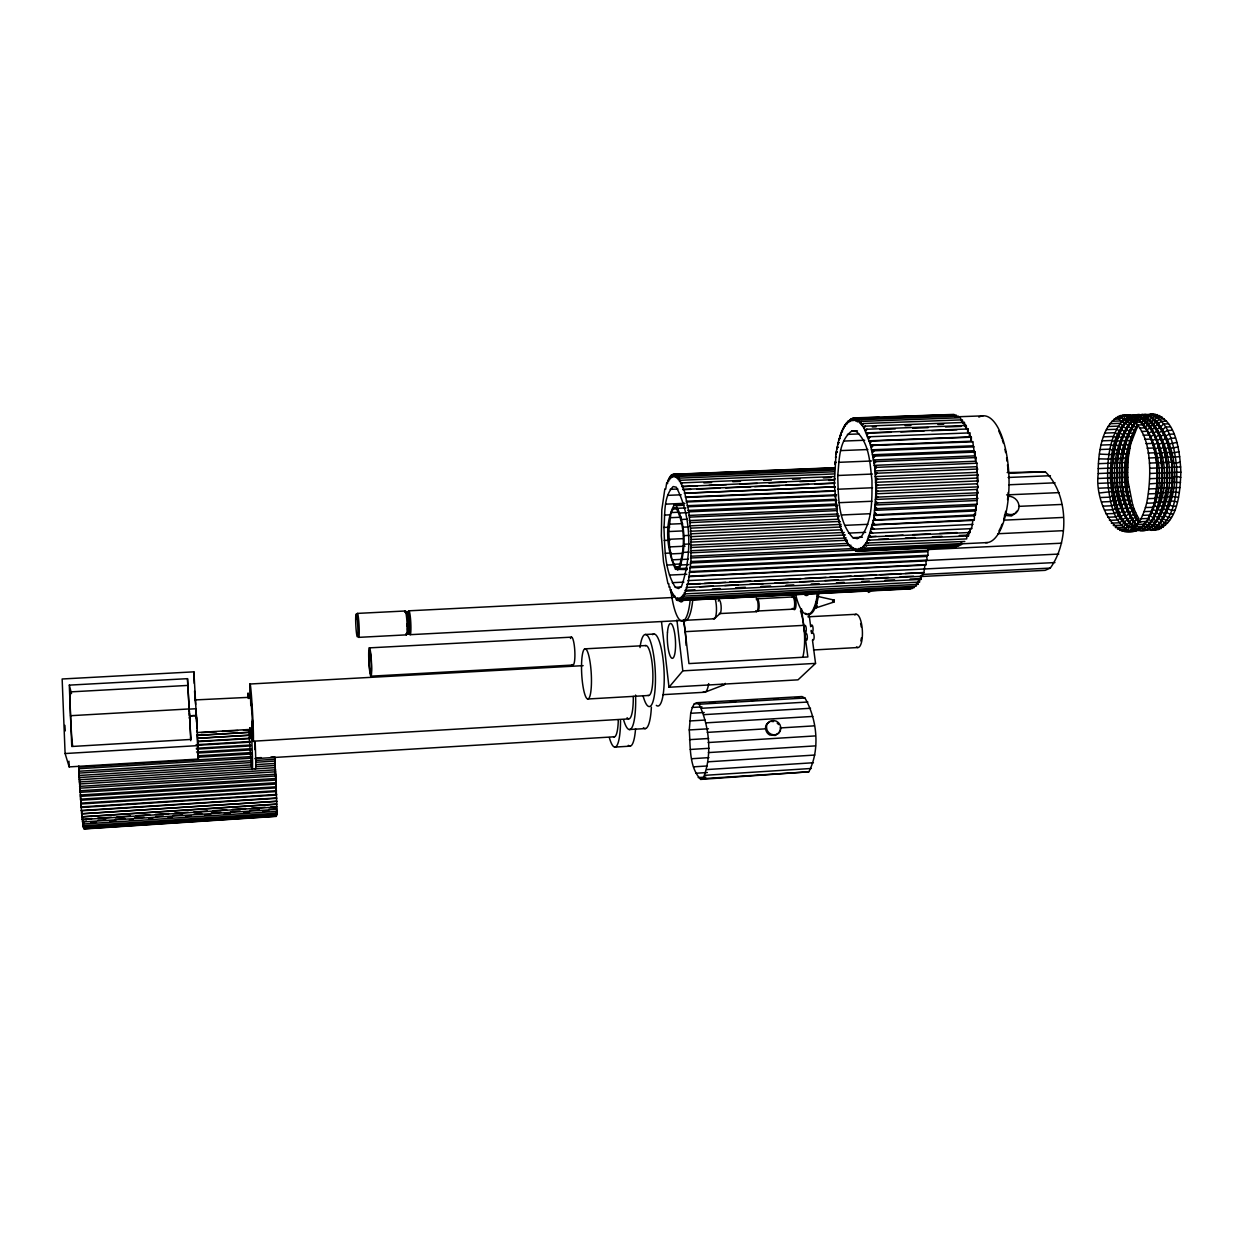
<?xml version="1.0" encoding="UTF-8"?>
<svg xmlns="http://www.w3.org/2000/svg" width="1243" height="1243" viewBox="0 0 1243 1243"><rect width="100%" height="100%" fill="white"/><g stroke="black" fill="none" stroke-linecap="round" stroke-linejoin="round"><path stroke-width="1.5" d="M270.943 757.018L274.796 756.785L276.661 801.331L81.618 813.792L78.697 767.102L251.552 756.583M195.26 699.84L195.617 704.424M842.241 532.796L843.717 534.645L841.2 529.875L837.704 516.451L834.255 484.599L836.088 452.716L838.916 439.307L841.2 434.413L839.817 436.386M815.703 607.967C818.811 604.098 813.59 605.931 815.703 607.967L833.059 602.327C832.188 597.355 833.323 604.937 833.183 599.732C833.323 603.943 834.053 601.503 834.053 600.478M832.81 602.234C834.255 602.358 832.794 599.328 833.447 600.385C832.437 601.224 833.991 599.064 832.686 601.985M919.758 576.581L1045.114 570.351L1050.257 568.098C1069.166 542.29 1069.042 494.403 1045.254 471.765L1007.156 472.589M195.99 708.743L196.347 715.455L189.558 715.859L189.2 709.131L195.99 708.743L196.099 710.499M833.431 602.109L833.804 600.012L816.853 596.22M834.302 601.161L833.82 600.012M977.153 480.917L977.977 474.966L976.765 472.371L976.967 463.235L975.631 461.231L976.19 457.564L974.792 455.87L972.803 441.855L870.784 445.491L863.699 427.39L858.385 421.113L857.406 421.874L856.101 419.854L855.604 421.035L856.116 418.021L853.801 420.678L853.32 419.326L854.252 417.912L954.034 414.401M956.706 546.702L857.53 551.364L856.536 550.121L856.955 548.784L859.379 551.333L858.727 548.489L861.228 550.773L860.467 547.712L861.477 548.489L866.464 542.445L869.727 533.185L971.653 528.632L972.865 520.413L974.326 519.792L974.496 513.452M1098.253 473.536C1097.662 451.737 1103.629 406.912 1135.061 416.576C1159.564 436.604 1159.533 474.204 1154.374 502.933L1146.652 503.229C1129.809 565.985 1093.032 508.356 1098.253 473.536L1127.665 472.293L1128.333 457.642L1130.695 443.891L1137.951 425.355L1136.211 428.478M196.052 711.975L196.518 718.765M927.946 546.749L927.946 555.264L926.719 556.429L927.138 560.08L925.895 560.904L926.19 564.617L924.916 565.13L923.875 572.743L688.047 584.396L690.937 561.541L690.953 533.806L688.84 511.852L684.007 489.385L835.156 483.03M1146.652 503.229C1151.702 477.498 1154.374 424.298 1122.631 415.178M922.524 576.27L921.218 575.789L921.063 579.393L686.198 591.124L686.245 587.457L922.524 576.27L922.57 572.588L905.199 573.443M1158.833 529.502L1151.298 530.326C1177.882 528.57 1180.12 492.648 1180.85 472.169C1179.949 451.287 1175.769 411.34 1146.916 414.556M275.589 814.911L275.604 813.435L276.195 816.387L84.12 828.957M868.826 440.814L969.866 436.899L971.373 437.194L971.327 441.203L972.803 441.855M869.043 536.929L970.115 532.486L970.177 528.555L971.653 528.632M869.727 533.185L873.845 518.719L876.066 491.094L874.839 467.756L870.784 445.491M83.654 828.118L83.701 826.455L83.903 828.724L276.35 816.138L276.303 813.901L276.49 815.517L83.654 828.118L83.452 825.694L83.405 827.139L276.614 814.522L276.521 811.974L276.707 813.155L83.126 825.772L82.924 823.084L82.83 824.047L276.769 811.43L276.661 808.68L268.97 809.177M250.775 699.374L250.837 705.573M252.484 724.747L252.345 726.378L252.018 724.343M841.091 432.797L842.536 430.839L840.423 434.584M910.094 579.067L919.773 578.585L919.509 582.097L685.173 593.859L685.281 590.285L694.977 589.803M663.933 527.452C665.316 513.965 663.109 497.091 673.131 486.541L676.301 487.194C691.729 516.529 692.133 555.248 681.537 586.385L678.523 588.576L675.353 587.302C664.244 569.76 664.896 547.51 663.933 527.452L669.728 527.187M668.75 531.553L670.987 512.567L674.234 507.486L676.099 507.952C685.079 525.261 685.328 547.914 679.191 566.264L677.419 567.631L675.555 566.963L672.043 559.847L669.557 546.904L668.75 531.553L682.314 530.932M677.544 570.055L679.455 568.579C686.105 548.753 685.841 524.266 676.114 505.559L674.11 505.078C664.057 523.738 666.73 550.292 675.524 569.31L687.161 569.589M689.259 729.952L690.704 713.296L692.273 707.453L694.278 703.849L696.608 702.73L801.999 696.546L804.951 698.022C817.148 719.309 820.302 749.747 808.836 771.81L700.664 779.408C688.777 766.745 690.564 746.297 689.259 729.952L708.448 728.786M867.614 540.208L968.452 535.935L970.177 528.555M700.664 779.408L703.041 778.646C712.472 755.62 709.551 726.596 699.094 704.237L696.608 702.73M833.54 599.949L832.779 599.701L834.208 601.457M919.509 582.097L918.251 580.994L917.878 584.381L684.054 596.143L684.256 592.709L685.173 593.859M872.99 520.397L973.984 515.845L975.413 514.866L975.755 505.87L977.091 504.207L977.107 489.447L978.21 486.868L977.184 483.776L978.194 480.917L976.951 475.199M83.126 825.772L83.188 824.56L83.405 827.139M842.474 429.565L843.966 427.639L841.76 431.166M851.673 431.072L856.194 431.399C869.727 443.316 869.898 463.686 871.965 480.326C872.042 499.08 872.617 519.9 861.679 536.059L857.313 538.701L852.822 537.675C837.766 521.283 838.45 496.439 837.72 475.494C839.413 460.531 838.528 441.156 851.673 431.072L857.468 430.855M917.878 584.381L916.635 582.951L916.169 586.199L682.904 597.976L683.168 594.682L684.054 596.143M843.95 426.753L845.504 424.857L843.189 428.136M914.397 587.566L681.692 599.328L682.034 596.22L682.904 597.976M872.368 454.767L973.797 450.727L975.227 452.079L974.792 455.87L873.285 459.972M845.908 423.801L848.829 420.647L845.52 424.36L845.302 426.147L844.712 425.526M675.089 475.075L671.236 475.23L670.832 478.26L670.024 476.411L669.682 479.612L668.858 478.058L668.594 481.398L667.755 480.14L667.569 483.605L666.714 482.641L665.704 489.167L664.865 488.841L661.804 509.91L661.338 535.764L663.513 561.883L667.973 583.759L668.812 583.651L669.076 587.271L669.899 586.836L670.241 590.409L671.034 589.664L671.438 593.16L672.214 592.119L672.681 595.521L673.426 594.17L673.955 597.448L674.654 595.801L676.549 599.965L680.434 599.763M816.9 605.279L815.874 603.912M270.912 806.909L276.676 806.536L276.816 809.364L82.535 821.98L86.482 821.001M1147.677 498.661L1155.337 498.365L1155.726 497.029L1157.078 496.967L1160.418 498.132L1162.236 472.993L1160.807 457.548L1157.559 443.223L1152.96 444.839L1151.049 439.074L1144.617 439.307M834.845 467.989L672.494 474.5L672.012 477.359L671.236 475.23M910.731 588.871L679.16 600.602L679.641 597.914L680.434 600.214L680.853 597.293L681.692 599.328M854.407 419.093L850.6 419.233L848.565 422.558L847.99 421.626M961.523 541.762L960.855 545.071L863.03 549.717L861.042 548.753M834.473 467.71L673.768 474.267L673.24 476.892L672.494 474.5M1139.147 527.669L1140.95 530.404C1152.882 526.177 1156.876 512.163 1159.859 501.147L1164.505 502.467L1166.851 488.204L1167.053 467.57L1163.914 447.604L1159.579 434.615L1151.826 421.719L1147.367 417.601L1142.193 415.24L1140.452 418.13M1124.138 531.538C1139.163 534.972 1148.687 521.874 1152.432 509.335L1156.938 511.075L1158.756 505.264L1163.324 506.802L1164.909 500.929L1169.554 502.25L1172.553 482.315L1171.931 462.645L1167.705 442.819L1160.978 427.25L1156.845 421.532L1150.07 416.001L1144.834 414.525L1143.203 417.43M912.58 588.452L677.855 600.524L678.398 598.069L679.16 600.602M250.651 697.261L194.685 699.949M879.143 417.337L852.403 418.332L850.274 421.455L850.6 419.233L848.876 420.911M874.684 470.926L976.299 466.731L977.573 469.046L976.765 472.371L875.15 476.597M276.661 801.331L276.816 804.252L81.929 816.837L276.676 804.081L276.832 806.971L82.24 819.572L91.982 818.484M1169.554 502.25L1170.906 496.361L1178.488 497.293M1139.707 530.404C1148.299 534.21 1162.671 517.554 1163.805 505.031L1167.83 506.6L1168.84 504.798L1172.879 506.367L1176.158 506.181M1164.505 502.467L1167.13 487.349L1167.581 472.697L1166.198 458.03L1163.091 444.435L1162.096 443.036L1158.025 444.637L1156.13 438.888L1151.577 440.706L1149.449 435.019L1143.125 435.236M1163.324 506.802L1163.805 505.031M1158.756 505.264L1157.73 507.051L1153.706 505.481L1146.947 521.485L1139.023 521.796M676.549 599.965L677.155 597.774L677.855 600.524M1153.706 505.481L1151.888 511.308L1144.057 511.603M1154.374 502.933C1159.098 483.915 1158.352 463.623 1152.96 444.839M1168.373 506.569L1169.958 500.696L1177.416 501.861M1168.84 504.798L1167.022 510.609L1163.868 508.822L1162.516 508.884L1161.428 510.873L1157.482 509.102L1151.422 521.283L1145.362 528.042L1143.172 529.44L1141.245 526.737L1139.924 526.799M1160.418 498.132C1164.116 480.016 1163.013 460.889 1157.559 443.223M1173.143 513.949L1169.989 514.151L1166.105 512.209L1162.003 520.786L1158.01 525.711L1153.131 528.974L1151.204 526.271C1177.836 500.711 1174.247 446.33 1149.868 420.212L1148.532 420.258M852.434 419.388L854.252 417.912L852.03 420.833L852.403 418.332L850.632 419.916M832.965 602.342L834.022 600.229M1162.516 508.884L1158.802 517.989L1154.467 515.892L1151.966 521.252L1147.74 519.015M1154.467 515.892L1153.768 518.222L1150.785 516.063L1149.433 516.125L1148.734 518.44L1140.841 518.751M1134.533 522.122L1130.944 517.212L1127.448 519.574C1112.811 489.152 1112.547 448.863 1131.985 420.507L1134.082 422.993L1135.387 422.946L1127.028 437.722L1122.724 436.091L1119.741 445.755L1117.286 458.869L1116.432 477.561L1117.643 491.327L1120.378 503.897L1123.641 513.064L1128.753 522.355L1127.805 520.071L1126.5 520.118L1124.387 522.557L1126.313 524.966L1129.638 522.355L1135.605 526.954L1134.284 527.016C1107.031 503.229 1108.849 445.103 1133.165 419.668L1134.486 419.621L1128.597 425.432L1122.165 437.924L1117.845 436.293L1113.091 454.565L1111.584 477.763L1114.443 500.106L1120.347 516.7L1124.449 514.478L1131.208 524.748L1133.228 522.184L1136.459 524.049L1135.154 524.111C1113.573 495.631 1114.241 449.22 1136.055 421.051L1137.361 421.004M834.612 468.766L676.41 475.23L675.741 477.374L675.089 474.5L674.483 476.908L673.768 474.267M1134.595 431.927L1133.958 431.974C1123.392 458.543 1122.864 489.866 1134.952 516.031L1137.283 515.892L1139.101 518.999L1136.661 519.139L1131.301 507.253L1127.059 509.117L1126.453 507.47L1123.237 495.475L1121.279 477.359L1121.652 463.282L1123.61 449.78L1127.587 435.905L1132.497 425.572L1131.72 427.903L1130.4 427.949L1127.603 425.759L1123.221 434.848M1127.603 425.759L1126.811 428.089L1125.505 428.151L1122.709 425.945L1116.012 441.918L1112.174 440.473L1102.246 440.83M1137.376 425.386L1133.336 433.978L1129.095 432.16L1128.473 434.164L1127.152 434.227L1124.216 432.362L1123.579 434.366L1122.274 434.413L1119.337 432.548M1122.724 436.091L1120.875 441.731L1116.509 440.302L1114.878 445.957L1110.993 444.699L1101.143 445.072M1166.105 512.209L1160.061 523.458L1155.337 527.576L1153.302 524.919M1122.709 425.945L1120.254 431.259L1116.587 429.255L1106.472 429.627M1135.092 526.706L1143.016 526.41L1143.995 523.691L1145.331 523.629L1148.019 526.177L1150.925 521.314L1150.055 523.909L1147.258 521.485L1145.922 521.547L1145.036 524.142L1137.112 524.453M1124.573 423.148L1121.916 428.291L1118.343 426.116L1108.166 426.489M958.804 546.143L855.666 550.913L855.168 548.583L857.53 551.364L855.65 550.012M834.379 470.025L677.73 476.442L677.015 478.306L676.41 475.23M1156.938 524.748L1155.337 527.576M1151.966 524.981L1150.894 527.778L1145.922 530.171L1144.104 527.436M1113.914 419.217L1119.259 419.015L1121.264 421.61L1122.584 421.563L1123.656 418.844M1118.84 433.791L1117.286 438.111L1113.495 436.464L1103.504 436.837M1142.519 515.348L1150.381 515.037L1151.002 512.893L1152.354 512.831L1154.887 514.835C1165.685 483.341 1167.13 436.495 1137.205 415.426L1135.465 418.316M1133.958 431.974L1130.602 441.343L1126.236 439.913L1124.604 445.569L1120.176 444.341L1119.741 445.755L1118.436 445.817L1115.328 444.528L1111.988 468.052L1112.594 487.66L1116.074 505.59L1120.378 503.897L1122.211 509.35L1126.453 507.47L1133.632 522.138L1132.684 519.838L1131.379 519.9L1129.281 522.34M842.94 534.599L848.534 544.9L853.817 549.95L853.397 547.914L855.666 550.913L853.832 549.453M834.037 601.721L832.919 601.721M834.1 471.75L679.051 478.135L678.29 479.705L677.73 476.442M955.028 417.337L956.162 415.007L857.996 418.642L856.101 419.854M967.831 533.667L968.639 532.051L970.115 532.486M874.994 505L976.392 500.541L977.651 498.567L976.843 495.056L978.023 492.772L977.107 489.447L875.554 493.813M834.302 600.851L833.338 601.317M1138.215 417.617C1145.316 410.78 1128.566 417.632 1135.201 414.991M1134.89 528.259C1113.604 524.158 1111.863 495.398 1110.294 477.825C1110.683 457.424 1111.895 431.399 1130.322 418.689L1131.643 418.642L1125.568 423.319L1124.247 423.366L1122.149 420.88C1108.709 438.297 1106.938 461.79 1107.839 483.014C1109.875 499.981 1112.314 522.837 1129.84 530.87L1131.441 527.995L1132.761 527.933L1126.655 524.499L1121.186 517.663L1117.69 520.009L1109.44 520.351M1133.026 425.557L1136.599 427.716L1138.402 425.059L1134.906 422.76C1117.504 452.903 1116.525 495.18 1136.102 524.515L1139.427 521.905L1135.822 516.979L1131.798 519.372L1127.821 510.997L1123.641 513.064L1121.59 507.688L1117.877 509.537L1116.727 507.905L1113.013 509.754L1104.514 510.112M850.259 546.889L851.999 548.52L851.641 546.765L853.817 549.95M1157.28 521.019L1159.517 523.474C1178.24 491.855 1178.084 441.622 1149.526 416.032L1147.677 418.86M834.799 464.136L835.871 462.349L835.016 461.588M860.622 423.226L861.725 421.393L960.357 417.726L962.02 422.325M1145.44 417.943C1153.815 411.635 1134.393 416.032 1142.472 414.447M858.82 421.501L859.876 419.761L958.275 416.11M862.378 425.448L863.543 423.537L962.393 419.839L962.983 423.537L964.382 422.418L965.749 427.747M864.103 428.12L865.299 426.147L964.382 422.418M966.137 536.541L966.992 535.143L968.452 535.935M856.986 420.274L857.996 418.642L856.551 420.01M835.918 453.928L837.098 452.032L836.275 451.566M865.734 431.259L867.008 429.239L966.277 425.479L966.619 429.394L968.095 428.975L968.297 432.952L969.789 432.89L971.327 441.203L870.131 445.165M836.694 449.143L837.922 447.2L837.129 446.89M834.457 473.909L680.341 480.28L679.533 481.554L679.051 478.135M867.303 434.817L868.624 432.782L968.095 428.975M834.053 601.146C833.789 603.228 833.385 598.846 834.022 601.55M837.611 444.59L838.885 442.632L838.093 442.477M1136.32 419.295L1137.671 419.248C1144.119 410.081 1155.073 435.594 1156.658 440.504L1161.195 438.686L1163.091 444.435L1167.705 442.819L1169.383 448.583L1177.96 446.998M1141.338 419.109L1142.674 419.062L1144.523 416.219L1146.326 418.922M1152.665 418.673L1154.529 415.846L1159.828 415.613M868.764 438.795L870.162 436.728L868.065 436.806M838.652 440.333L839.973 438.359L839.196 438.375M1137.096 425.106C1120.456 453.757 1119.461 494.046 1138.106 521.951M870.131 443.129L871.576 441.063L971.373 437.194M1131.612 418.176L1137.345 417.99L1138.51 420.647L1142.364 417.803M1143.513 420.46L1147.367 417.601M1149.868 420.212L1151.841 417.446L1153.535 420.072L1154.871 420.025C1179.529 446.812 1181.907 496.625 1158.274 524.686L1160.309 527.343L1163.324 527.125M1154.871 420.025L1156.845 417.244L1162.096 417.026M1128.333 527.001L1130.244 524.328L1131.565 524.266L1132.699 526.799M1133.228 526.768L1135.154 524.111L1137.143 525.649M1144.896 526.566L1146.232 526.504C1172.569 500.308 1168.638 450.386 1147.009 422.154L1149.091 419.481L1150.676 422.014L1152.028 421.967L1154.11 419.279L1155.695 421.828L1157.047 421.781L1159.129 419.093L1164.303 418.875M834.954 496.936L835.809 495.771L834.737 494.279M871.374 447.822L872.881 445.771L871.094 446.61M1176.795 442.415L1168.156 444.233L1166.26 438.484L1161.708 440.302L1159.579 434.615L1156.472 436.588L1155.12 436.635L1153.97 434.832L1150.055 436.837L1146.605 430.016L1140.639 422.402L1144.601 419.637M872.493 452.794L874.047 450.789L974.092 446.827M835.498 502.327L836.321 501.286L835.218 499.717M1125.568 423.319L1122.382 425.681L1120.192 423.319L1109.983 423.692M873.472 458.046L875.088 456.088L975.227 452.079M661.509 621.718L668.983 687.255L682.811 670.847L815.548 663.389L812.456 640.052M1134.16 522.107L1136.273 519.667L1137.578 519.621L1138.51 521.905L1141.027 521.749M833.012 601.861L832.686 600.975M845.52 424.36L847.136 422.527L846.903 424.127L846.312 423.35M874.295 463.515L875.973 461.619L976.19 457.564M834.115 476.551L681.615 482.89L680.76 483.838L680.341 480.28M1143.995 523.691L1145.922 521.547M836.182 507.595L836.99 506.693L835.824 505.046M874.979 469.155L876.703 467.337L976.967 463.235M847.571 421.952L848.829 420.647M844.323 426.085L845.504 424.857M804.174 628.989L804.205 628.958A3.527 1.025 87 0 1 805.417 625.586A3.527 1.025 87 0 1 806.148 631.133A3.527 1.025 87 0 1 804.439 630.714L804.407 630.745M841.402 431.927L842.536 430.839M854.267 419.373L856.116 418.021M875.492 474.919L877.263 473.21L977.573 469.046M874.482 510.36L975.755 505.87L976.345 509.661L974.963 510.982L873.813 515.503M840.097 435.438L841.2 434.413M1125.738 516.451L1128.023 514.307L1129.328 514.26L1130.089 516.265L1134.191 514.027L1134.952 516.031M815.548 663.389L798.022 679.843L668.983 687.255M714.601 618.579L720.085 613.452M778.304 733.308L775.29 735.421L769.805 735.017A7.489 7.178 64.3 0 1 765.672 728.833A7.52 6.774 32.5 0 1 766.947 723.783L769.852 721.795M858.385 421.113L859.876 419.761L857.934 420.849M838.916 439.307L839.973 438.359M875.833 480.777L877.667 479.161L977.977 474.966M860.187 422.729L861.725 421.393L859.752 422.325M837.844 443.502L838.885 442.632M861.958 424.811L863.543 423.537L861.539 424.298M876.02 486.65L877.9 485.174L978.194 480.917M1119.259 419.015L1123.563 416.141L1128.1 414.991L1129.701 417.788L1131.907 417.866L1130.415 415.069L1124.899 415.255M1121.264 421.61L1125.366 418.875L1131.021 417.726L1129.701 417.788M1122.584 421.563L1128.83 418.068L1127.51 418.13L1125.801 415.348L1120.394 415.535M837.953 517.616L838.73 517.01L837.704 516.451M863.699 427.39L865.299 426.147L863.264 426.753M836.896 447.977L837.922 447.2M681.615 482.89L681.956 486.557L833.711 479.627M865.361 430.42L867.008 429.239L864.942 429.674M876.035 492.523L877.946 491.171L978.21 486.868M836.088 452.716L837.098 452.032M866.946 433.885L868.624 432.782L866.557 433.03M875.88 498.319L877.838 497.107L978.023 492.772M868.437 437.754L870.162 436.728M835.42 457.688L836.399 457.098L835.576 456.476M859.27 549.67L860.14 549.282M839.025 522.293L839.802 521.842L838.497 520.04M869.82 442.011L871.576 441.063L869.479 440.97M966.277 425.479L964.848 426.24L963.915 424.826M875.554 504.005L877.542 502.949L977.651 498.567M834.892 462.831L835.871 462.349M833.54 601.006L832.546 601.394L833.758 601.488M875.072 509.521L877.092 508.636L977.091 504.207M1149.076 527.203L1150.878 529.938L1153.131 528.974M872.244 451.535L874.047 450.789L871.965 450.339M704.952 692.196L723.752 684.955M840.221 526.706L840.998 526.41L839.631 524.577M1127.976 415.985L1133.072 414.805L1140.064 416.389M874.419 514.835L976.345 509.661M873.254 456.725L875.088 456.088L873.006 455.466M1140.686 414.789L1138.417 415.582M682.842 485.935L683.122 489.68L684.007 489.385M857.468 550.09L858.354 549.95M874.124 462.147L875.973 461.619L873.907 460.827M873.627 519.9L975.413 514.866M1153.566 530.233C1177.012 520.801 1177.043 488.654 1176.67 467.166C1174.402 448.148 1169.725 414.805 1145.114 414.618M874.839 467.756L876.703 467.337L874.668 466.389M872.679 524.686L974.326 519.792M834.177 479.052L835.156 478.881M1150.552 414.401L1152.867 414.043M875.398 473.505L877.263 473.21L875.258 472.091M841.527 530.808L842.303 530.699L840.874 528.85M871.592 529.145L873.674 528.943L872.135 527.016M875.787 479.332L877.667 479.161L875.693 477.918M1131.829 439.665L1129.452 445.367L1125.039 444.139L1121.963 462.753L1121.823 482.408L1124.635 500.945L1128.504 512.831L1132.684 510.78L1133.352 512.613L1135.605 512.473L1137.283 515.892M1130.695 443.891L1129.887 443.953C1124.76 465.208 1124.946 488.079 1131.907 508.9L1134.051 508.775L1135.605 512.473M1129.732 448.319L1128.458 449.593L1124.014 448.583L1122.305 449.842L1119.151 448.77L1117.457 450.028L1114.303 448.972L1112.594 450.23L1109.983 449.143L1100.21 449.5M1133.134 435.671L1131.907 437.536L1127.587 435.905L1125.738 441.529L1121.372 440.1L1117.628 458.108L1116.758 477.716L1118.032 492.166L1120.922 505.373L1123.921 503.741L1125.226 503.679L1125.77 505.155L1130.073 503.462L1130.602 504.938L1132.653 504.813L1134.051 508.775M1128.939 452.918L1127.634 453.975L1113.464 453.571L1111.786 454.612L1099.449 454.115M1128.333 457.642L1111.133 459.133L1098.874 458.853M814.367 608.06L815.392 607.998M1127.914 462.474L1098.486 463.686M1161.102 528.539L1158.103 528.741L1156.176 526.038M1127.696 467.368L1098.268 468.595M1165.483 525.292L1162.469 525.494L1160.325 522.946L1158.989 523.008M1127.665 472.293L1127.821 477.219L1098.408 478.477M1169.554 520.382L1166.478 520.584L1162.78 518.331M1167.565 523.039L1164.52 523.241L1162.267 520.786L1160.931 520.848M698.178 777.559L705.806 777.077M703.041 778.646L808.836 771.81M97.746 818.112L111.217 817.226M116.982 816.853L130.453 815.983M136.233 815.61L149.704 814.74M155.468 814.367L168.939 813.497M174.704 813.124L188.175 812.254M193.955 811.881L207.41 811.011M213.19 810.638L226.661 809.768M232.425 809.395L245.896 808.525M251.661 808.152L265.132 807.282M98.011 820.256L105.702 819.759M115.304 819.137L124.906 818.515M134.508 817.894L144.11 817.273M155.639 816.527L163.33 816.03M172.932 815.408L182.535 814.786M194.063 814.025L201.739 813.528M211.341 812.906L220.943 812.285M230.545 811.663L240.163 811.042M249.765 810.42L259.367 809.799M90.677 822.586L96.488 822.198M110.037 821.328L115.848 820.939M129.412 820.069L133.281 819.805M148.772 818.795L152.656 818.547M168.147 817.537L172.016 817.288M185.58 816.418L191.391 816.03M204.94 815.159L210.751 814.771M224.315 813.901L230.126 813.512M243.675 812.642L249.486 812.254M263.05 811.368L268.861 810.995M92.246 827.776L99.968 827.263M109.633 826.626L119.297 826.005M128.961 825.368L138.61 824.73M148.274 824.109L157.939 823.472M167.603 822.85L177.267 822.213M184.989 821.701L196.58 820.955M204.318 820.442L213.967 819.805M223.631 819.184L233.296 818.547M242.96 817.91L252.624 817.288M262.289 816.651L271.937 816.014M1132.653 504.813L1128.178 482.113L1098.765 483.372M1128.706 486.93L1099.294 488.204M1129.436 491.638L1116.354 491.373L1113.2 492.383L1111.506 491.591L1099.993 492.927M1171.419 517.352L1168.296 517.554L1164.505 515.441L1163.277 517.772L1159.486 515.659M80.08 795.023L276.195 782.686M80.282 796.375L276.164 784.038M691.667 758.727L708.976 757.624M80.375 799.171L276.366 786.772M80.562 800.259L276.303 787.876M707.889 761.819L814.818 755.045M80.671 803.149L276.505 790.703M80.857 803.988L276.428 791.558M693.532 766.838L707.034 765.983M80.981 806.925L276.614 794.448M81.152 807.515L276.536 795.038M706.785 769.572L813.419 762.736M81.292 810.483L276.707 797.975M81.463 810.809L276.599 798.317M695.754 773.27L707.36 772.524M81.618 813.792L276.769 801.253M705.123 775.306L811.368 768.454M1130.338 496.206L1126.78 495.32L1123.672 496.532L1121.932 495.537L1118.824 496.749L1117.1 495.739L1113.992 496.967L1112.236 495.957L1109.657 497.153L1100.878 497.511M1131.41 500.603L1127.696 499.515L1124.635 500.945L1124.154 499.67L1122.849 499.733L1119.788 501.162L1118.001 499.95L1114.94 501.38L1113.153 500.168L1110.62 501.566L1101.935 501.923M78.837 773.115L251.987 762.503M255.825 762.27L275.06 761.089M79.055 775.477L252.049 764.849M255.903 764.616L275.123 763.435M689.461 739.663L708.65 738.482M79.055 777.543L252.236 766.869M256.089 766.636L275.325 765.455M79.272 779.734L275.371 767.63M615.238 747.074L630.356 746.142M708.153 742.537L815.346 735.918M79.288 781.971L275.573 769.821M79.505 783.976L275.589 771.81M79.536 786.399L275.791 774.187M690.285 749.467L709.116 748.286M79.754 788.202L275.806 775.958M79.801 790.766L276.008 778.475M708.355 752.59L815.486 745.878M80.003 792.335L275.993 780.045M1174.728 510.22L1171.512 510.407L1167.55 508.651L1165.499 514.353L1162.423 512.365L1161.071 512.427L1159.921 514.602L1156.052 512.66L1154.887 514.835M690.704 713.296L704.206 712.503M196.145 744.728L250.278 741.496M253.137 741.216L628.678 718.889M703.88 714.647L810.545 708.277M196.208 745.365L250.402 742.133M65.102 753.538L198.025 745.598L193.892 671.841L62.15 678.989L65.102 753.538L69.173 766.9L198.367 759.053L198.025 745.598M196.347 748.27L250.542 745.023M196.425 749.156L250.666 745.909M689.679 720.971L705.061 720.054M196.565 751.984L250.806 748.721M197.404 753.087L251.179 749.855M705.822 722.867L812.782 716.419M629.238 729.532L645.583 728.553M198.725 755.76L251.07 752.59M197.637 757.22L251.443 753.957M78.651 768.733L251.723 758.183M255.561 757.95L261.341 757.609M254.893 758.65L614.508 736.788M707.283 732.391L765.672 728.833M779.936 727.963L814.429 725.85M78.868 771.25L251.801 760.685M255.654 760.452L274.874 759.271M197.373 732.515L249.33 729.47M201.226 732.686L216.593 731.785M222.357 731.443L237.739 730.542M243.504 730.216L249.268 729.874M694.278 703.849L700.011 703.507M709.551 702.948L715.269 702.606M730.527 701.705L736.26 701.378M751.518 700.477L757.236 700.135M774.405 699.125L778.227 698.908M795.396 697.898L799.202 697.68M699.094 704.237L804.951 698.022M197.544 735.297L249.594 732.22M197.528 735.436L249.501 732.36M692.273 707.453L701.953 706.879M197.699 738.233L249.75 735.157M701.58 708.292L807.872 702.015M197.73 738.358L249.859 735.266M197.886 741.294L250.014 738.202M197.932 741.683L250.123 738.575M70.525 715.704L189.169 708.945L187.802 685.421L70.82 691.869M189.728 719.153C187.553 715.051 197.59 714.228 196.534 718.128M587.768 699.001A25.124 4.77 86.8 0 0 590.021 661.758A25.124 4.77 86.8 0 0 581.693 660.996A25.124 4.77 86.8 0 0 587.768 699.001L648.52 695.49M662.83 694.666L704.424 692.258M1179.374 492.523L1171.652 491.824L1170.549 497.682L1167.193 496.516L1164.94 497.93L1160.776 496.812L1159.439 502.7L1154.794 501.38L1153.224 507.253L1145.425 507.564M69.297 685.126L187.507 678.662L190.847 739.445L71.768 746.499L69.297 685.126L71.472 693.547A31.168 1.616 87 0 0 70.245 706.972A31.168 1.616 87 0 0 72.591 745.847M813.512 649.965L857.903 647.525M370.911 676.176A14.186 1.259 86.9 0 0 370.896 655.03A14.186 1.259 86.9 0 0 368.689 654.859A14.186 1.259 86.9 0 0 370.911 676.176L572.961 665.021M250.061 684.007L583.138 665.642M1180.539 482.517L1172.553 482.315L1171.341 492.912L1167.938 491.995L1166.276 493.145L1162.873 492.212L1161.195 493.362L1157.808 492.43L1156.114 493.58L1148.532 493.875M1180.058 487.582L1157 487.8L1156.689 488.639L1149.185 488.934M369.404 647.867L571.485 637.146M685.204 631.662L803.693 625.369M645.303 634.505L653.927 634.054M585.111 648.83L645.878 645.552M1180.85 472.169L1149.93 473.474M1180.803 477.359C1166.431 473.505 1177.96 485.283 1167.488 482.533L1149.635 483.853M757.779 610.997L793.205 609.163M719.806 613.576L756.63 611.665M358.683 637.364L406.368 634.862M410.128 634.676L714.104 618.796M807.903 616.808L856.163 614.275M1180.322 461.806C1164.147 468.999 1177.121 447.884 1165.344 453.322L1165.002 452.39L1155.198 453.742L1154.825 452.794L1148.05 453.042M1180.695 466.964L1149.759 468.269M922.259 574.452L1050.257 568.098M675.353 587.302L681.148 587.007M699.731 586.789L713.218 586.121M724.762 585.546L738.249 584.878M749.809 584.303L763.295 583.635M774.84 583.06L788.326 582.392M799.886 581.817L813.357 581.149M824.917 580.574L838.404 579.891M849.963 579.331L863.434 578.648M874.994 578.073L888.481 577.405M900.041 576.83L913.512 576.162M712.425 588.933L720.163 588.545M735.67 587.768L745.365 587.286M760.871 586.525L770.551 586.028M786.058 585.267L793.811 584.878M811.259 584.008L819.013 583.62M836.446 582.749L844.199 582.361M861.632 581.491L869.385 581.102M884.892 580.326L894.587 579.844M357.394 613.405L405.094 610.997M408.854 610.81L672.199 597.541M695.925 598.986L705.604 598.489M721.095 597.712L730.791 597.215M744.339 596.531L754.019 596.05M769.51 595.257L779.206 594.775M792.754 594.076L804.376 593.486M817.941 592.802L827.62 592.321M841.169 591.637L852.791 591.046M866.355 590.363L877.962 589.772M891.526 589.089L901.206 588.592M757.127 598.769L792.568 596.966M1178.939 451.784L1171.776 453.074L1170.083 452.172M1179.731 456.74L1148.827 457.999M959.316 543.937L987.532 542.569M690.145 563.032L927.418 551.69M673.722 564.291L681.459 563.918M667.071 565.068L672.883 564.788M681.133 564.975L688.886 564.602M675.555 566.963L679.408 566.777M690.58 566.668L927.946 555.264M689.756 567.833L926.719 556.429M679.455 568.579L687.177 568.206M675.524 569.31L687.13 568.75M690.098 571.562L927.138 560.08M925.553 560.531L1058.803 554.067M689.244 572.386L925.895 560.904M669.449 575.089L686.789 574.25M689.523 576.162L926.19 564.617M688.638 576.659L924.916 565.13M687.923 580.621L1054.934 562.566M672.261 582.687L683.883 582.112M687.161 587.97L687.13 584.226L700.632 583.557M704.501 583.371L725.726 582.314M729.579 582.128L750.819 581.071M754.672 580.885L800.989 578.601M804.842 578.399L826.082 577.358M829.936 577.172L851.16 576.115M855.029 575.929L876.253 574.872M880.106 574.686L901.346 573.644M1175.427 438.08L1170.782 438.297L1166.773 440.1M690.611 542.119L845.395 534.972M1124.744 522.573L1121.419 525.199L1113.293 525.54M683.697 544.263L689.492 543.983M1148.998 523.458L1153.022 525.944M868.391 536.712L876.097 536.354M885.746 535.904L903.086 535.096M912.735 534.645L930.075 533.837M939.724 533.402L957.079 532.594M691.31 545.133L846.234 537.955M852.822 537.675L862.409 537.24M669.557 546.904L685.064 546.19M1128.628 526.038L1127.323 526.1L1125.505 528.85L1117.488 529.192M1132.233 525.882L1133.554 525.82M690.673 547.51L847.322 540.223M1158.01 525.711L1153.986 523.225L1155.928 521.081L1155.058 523.676L1150.35 527.809L1148.314 525.152L1146.978 525.214L1145.362 528.042L1143.327 525.385C1166.493 497.557 1163.51 450.417 1141.991 422.356M1130.679 527.187L1129.359 527.25L1127.65 530.077L1119.679 530.404M878.506 539.276L888.124 538.825M905.432 538.017L915.05 537.566M932.359 536.758L941.976 536.308M959.301 535.5L966.992 535.143L966.681 538.918L866.076 543.051M997.896 533.729L1063.045 530.683M1148.687 529.176L1146.232 526.504M691.31 550.727L848.083 543.393M1134.766 530.637L1140.95 530.404M1144.632 530.171L1150.878 529.938M665.3 553.259L671.096 552.995M683.339 552.374L689.119 552.11M670.614 553.912L682.189 553.368M690.611 552.824L851.02 545.289M964.817 541.451L864.46 545.428M691.186 556.211L853.63 548.536M962.859 543.517L864.786 548.147L862.782 547.324M690.44 558.014L858.431 550.043M672.043 559.847L681.692 559.381M682.454 559.443L688.234 559.179M927.837 549.561L1061.584 543.191M690.937 561.541L928.583 550.214M1170.424 426.846L1165.483 427.079L1163.091 429.379L1161.739 429.425L1160.434 427.266L1156.705 429.627L1155.4 427.468L1151.655 429.814L1150.35 427.654L1146.605 430.016M1172.242 430.264L1167.379 430.482L1163.557 432.673L1161.739 429.425M1173.92 434.025L1169.15 434.242L1165.235 436.246L1162.889 430.668L1158.507 432.875L1156.705 429.627M689.244 520.584L838.186 513.949M1019.26 506.336L1061.677 504.44M841.433 514.99L870.426 513.701M690.114 522.588L839.258 515.923M669.045 524.204L682.547 523.598M689.756 525.867L838.761 519.186M682.78 527.187L688.591 526.923M690.595 528.151L839.771 521.438M690.16 531.243L841.107 524.406M844.619 525.369L867.894 524.313M872.027 524.997L972.865 520.413M690.953 533.806L840.144 527.016M1003.629 520.164L1063.076 517.445M683.51 535.655L689.306 535.391M690.44 536.681L841.402 529.782M870.939 529.269L973.067 524.391M1126.065 517.43L1122.041 519.823L1121.186 517.663M668.92 539.291L682.485 538.67M664.228 540.456L670.024 540.192M691.186 539.478L844.23 532.439M1152.758 518.782L1156.441 521.05L1157.777 518.564L1159.113 518.502L1161.459 520.817M848.487 533.107L865.672 532.33M1166.447 421.128L1161.335 421.361L1157.792 423.987M1168.482 423.801L1163.464 424.018L1161.164 426.473L1159.812 426.52L1158.429 424.22L1154.778 426.706L1152.774 424.174L1156.845 421.532M686.229 501.24L836.57 494.776M687.161 501.97L835.809 495.569M665.689 504.145L684.971 503.306M674.11 505.078L683.728 504.658M676.114 505.559L683.852 505.233M687.115 505.715L835.716 499.282M688.047 506.787L836.865 500.323M875.352 499.468L976.843 495.056M678.134 508.263L685.887 507.921M672.494 509.071L678.274 508.822M1006.597 494.885L1058.958 492.616M839.134 502.685L871.918 501.255M687.923 510.469L836.663 503.974M670.987 512.567L678.725 512.225M688.84 511.852L837.798 505.326M679.999 512.986L687.705 512.66M664.43 515.084L670.241 514.82M688.638 515.441L837.487 508.869M669.806 517.725L681.397 517.212M689.523 517.135L836.663 510.624M681.584 519.45L687.379 519.201M1152.168 414.867L1157.513 414.649M837.72 475.494L872.415 474.049M703.895 482.874L711.602 482.564M732.811 481.678L740.517 481.352M763.637 480.388L771.359 480.078M792.552 479.192L800.259 478.866M823.394 477.902L831.101 477.592M681.956 486.557L697.416 485.904M708.992 485.423L726.378 484.692M739.896 484.133L757.282 483.403M768.858 482.921L786.244 482.191M799.762 481.631L815.206 480.979M828.724 480.419L834.519 480.171M1008.896 473.288L1045.254 471.765M670.179 489.338L677.901 489.012M683.122 489.68L690.859 489.354M696.655 489.105L719.868 488.126M725.679 487.893L750.834 486.836M754.703 486.666L779.843 485.609M785.654 485.36L808.867 484.382M814.662 484.149L834.006 483.325M875.445 482.331L977.076 478.058M1008.104 477.483L1050.428 475.712M684.225 493.176L835.358 486.79M685.142 493.238L835.296 486.868M667.646 495.367L681.211 494.792M837.875 489.229L872.555 487.753M875.585 488.095L977.184 483.776M685.266 497.045L835.405 490.643M686.183 497.433L834.643 491.094M1008.726 484.786L1055.105 482.812M1106.021 513.825L1114.443 513.483L1118.079 511.432L1120.347 516.7M1107.668 517.243L1115.996 516.902L1119.57 514.695L1124.387 522.557M1111.32 523.132L1119.508 522.79L1122.911 520.289L1123.858 522.588L1122.041 519.823M1115.359 527.56L1123.423 527.234L1125.335 524.562L1126.655 524.499L1127.789 527.016M1149.806 414.339L1155.182 414.121M840.688 450.603L867.863 449.531M871.312 449.826L972.632 445.817M838.668 462.334L871.529 460.998M874.062 465.364L975.631 461.231L975.242 458.527M1103.147 506.134L1111.739 505.777L1115.515 504.114L1116.074 505.59M1121.901 531.181L1134.284 531.134M1126.686 418.829L1125.366 418.875L1123.563 416.141L1118.172 416.343M1124.604 419.994L1123.268 420.056L1121.372 417.368L1116.012 417.57M1128.224 419.854L1129.545 419.808M879.78 429.472L895.24 428.882M912.642 428.229L928.117 427.639M945.503 426.971L960.979 426.396M1127.51 421.377L1126.189 421.424L1124.185 418.829M1132.435 421.191L1131.13 421.237L1129.11 418.642M1151.826 421.719L1149.091 424.314L1147.74 424.36L1146.248 421.936L1142.721 424.562L1141.758 422.107L1135.838 422.294M1134.906 422.76L1133.507 425.246L1132.187 425.308L1129.467 422.962L1131.441 420.522L1130.477 423.133L1129.157 423.179L1127.059 420.693M867.847 433.17L891.076 432.284M900.771 431.911L924.015 431.026M931.753 430.731L956.939 429.767M847.4 434.382L858.929 433.947M1128.597 425.432L1125.101 423.133C1108.616 450.852 1108.616 487.334 1120.875 516.684M867.412 436.837L969.789 432.89M1147.74 424.36L1149.744 426.908L1153.939 424.391L1154.778 426.706M1120.953 429.084L1123.827 431.119L1125.148 431.072L1125.847 428.897L1128.722 430.933L1130.027 430.886L1130.726 428.711L1134.906 430.7M843.671 441.063L864.662 440.255M1118.7 434.553L1114.971 432.719L1104.918 433.092M1132.995 528.555L1140.903 528.244M1130.835 529.953L1138.728 529.642M1128.628 530.932L1136.522 530.621M886.787 417.058L913.527 416.063M921.172 415.784L946.001 414.867M909.658 417.058L913.465 416.918M955.618 416.856L983.042 415.846M1142.193 415.24L1139.847 414.711M872.306 426.955L876.16 426.8M905.106 425.712L910.886 425.494M937.89 424.484L943.686 424.251M1111.895 421.268L1122.149 420.88M1149.402 463.095L1171.667 462.21L1172.413 472.558L1172.46 477.763L1149.884 478.679M1145.937 443.658L1152.494 443.425M1147.087 448.241L1153.753 448.008L1154.157 449.189L1158.29 447.822L1159.237 448.987L1163.37 447.62L1165.67 448.723L1168.979 447.402L1169.383 448.583M1127.152 415.784L1132.746 415.597M1129.405 416.762L1135.061 416.576M1133.771 420.025L1139.582 419.839M1137.842 424.982L1143.84 424.78L1144.71 427.095L1148.889 424.578L1149.744 426.908M1139.722 428.043L1145.828 427.841M1141.494 431.461L1147.709 431.259L1148.392 433.263L1152.774 431.057L1155.12 436.635M876.004 485.221L877.9 485.174L875.958 483.791M870.38 533.231L872.462 533.216L870.986 531.289M876.066 491.094L877.946 491.171L876.051 489.664M771.654 721.453L773.534 721.577M875.942 496.92L877.838 497.107L875.973 495.506M814.973 607.641L815.998 607.749M922.57 572.588L923.875 572.743M834.83 495.615L835.809 495.771M1129.84 530.87L1132.062 531.227M875.662 502.638L877.542 502.949L875.725 501.24M815.237 607.174L816.278 607.361M687.13 584.226L688.047 584.396M875.212 508.216L877.092 508.636L875.321 506.849M815.47 606.537L816.527 606.817M835.343 501.038L836.321 501.286M844.432 538.033L845.224 538.235L843.686 536.401M874.606 513.592L876.455 514.12L874.761 512.271M815.657 605.776L816.744 606.102M873.845 518.719L875.678 519.356L874.031 517.476M835.995 506.336L836.99 506.693M1004.437 515.332L1011.507 515.969L1015.36 513.297A9.82 9.152 57 0 0 1016.603 511.246M815.874 601.814L817.071 602.28M815.89 602.871L817.071 603.337M872.928 523.583L874.746 524.313L873.145 522.402M846.017 541.078L846.809 541.435L845.224 539.648M871.871 528.12L873.674 528.943M870.69 532.299L872.462 533.216M869.385 536.106L871.125 537.085L869.712 535.174M1144.523 416.219C1172.972 441.902 1173.128 492.042 1154.514 523.707L1152.261 521.252M1142.674 419.062L1144.865 420.398M838.745 521.19L839.802 521.842M1137.671 419.248L1139.847 420.6M867.971 539.493L869.68 540.534L868.313 538.67M919.773 578.585L921.063 579.393M847.664 543.719L848.487 544.248L846.84 542.476M866.464 542.445L868.127 543.548L866.837 541.715M839.911 525.68L840.998 526.41M864.864 544.931L866.495 546.097L865.252 544.325M841.2 529.875L842.303 530.699M863.201 546.951L864.786 548.147L863.605 546.469M861.477 548.489L863.03 549.717L861.896 548.116M842.583 533.744L843.717 534.645M859.705 549.53L861.228 550.773M844.059 537.271L845.224 538.235M857.919 550.074L859.379 551.333M845.613 540.41L846.809 541.435M847.244 543.144L848.487 544.248M848.534 544.9L850.212 546.609M685.281 590.285L686.198 591.124M1127.805 520.071L1129.638 522.355M1136.661 519.139L1138.51 521.905M1151.655 429.814L1153.457 433.061L1157.823 430.855L1160.185 436.448L1164.644 434.413L1166.26 438.81M967.474 431.103L968.297 432.952M1116.727 507.905L1118.778 513.281L1122.957 511.215L1125.21 516.482M969.105 434.864L969.866 436.899M1156.13 438.888L1156.658 440.504M250.76 696.779L252.609 724.249M250.868 698.986L251.645 706.086M276.769 811.43L276.599 810.498L276.707 813.155M804.439 630.714L804.205 628.958M808.944 613.498L810.7 626.736M811.182 630.387L811.586 633.448M801.502 608.775L807.857 656.972L688.933 663.591L683.899 620.49M276.614 814.522L276.428 813.108L276.49 815.517M676.907 619.962L682.811 670.847M276.35 816.138L276.164 814.32L276.195 816.387M251.801 722.09L252.469 728.569L252.391 719.852M196.347 715.455L196.239 713.715M196.984 731.676L197 730.433M189.62 716.76L189.759 719.34M250.107 727.854L250.464 737.612L249.781 727.87M1127.821 477.219L1128.178 482.113M82.644 821.25L82.83 824.047M82.364 819.106L82.535 821.98M196.658 721.328L196.782 723.084L196.285 716.294M82.069 816.635L82.24 819.572M190.536 737.27L190.738 740.673M194.576 690.999L195.104 700.446M197 734.473L198.367 759.053M189.34 711.711L189.2 709.131M189.822 720.893L189.977 723.473L189.853 721.08M196.58 718.951L196.876 727.901M189.62 717.056L190.769 738.855M81.758 813.854L81.929 816.837M196.099 711.167L196.239 713.047M189.433 713.451L189.558 715.859M187.507 678.662L187.817 686.26M68.94 761.182L69.173 766.9M250.729 704.455L250.604 698.768M193.892 671.841L194.25 683.37M780.029 729.874A7.489 7.178 64.3 0 1 778.475 733.308M777.217 723.162A7.52 6.774 32.5 0 1 778.584 724.529M83.871 823.783A44.639 2.175 87 0 1 82.97 820.908M82.706 819.355A44.639 2.175 87 0 1 81.618 810.156M81.323 807.189A44.639 2.175 87 0 1 80.5 797.058M79.987 789.538A44.639 2.175 87 0 1 79.132 773.752M78.962 769.837A44.639 2.175 87 0 1 78.822 765.999M274.641 757.888A44.002 1.802 86.8 0 1 275.123 765.641M275.34 769.557A44.002 1.802 86.8 0 1 276.35 794.743M635.561 728.647A37.135 7.738 86.6 0 1 628.29 745.334M620.537 720.598A37.181 7.474 86.6 0 1 609.319 737.55M618.299 719.852A26.88 5.407 86.6 0 1 613.56 736.617M254.737 741.496A27.626 0.901 86.9 0 1 255.017 749.684M251.226 729.159A38.222 1.181 86.9 0 1 252.251 769.448A38.222 1.181 86.9 0 1 248.895 730.029M247.745 697.913A38.222 1.181 86.9 0 1 248.973 698.582M255.157 742.366A38.207 1.243 86.9 0 1 255.25 768.889M65.273 730.915A16.703 0.917 87 0 1 64.885 725.322M651.379 707.174A38.471 8.313 86.6 0 1 643.377 727.792M635.577 695.055A38.517 8.033 86.7 0 1 632.267 726.937A38.517 8.033 86.7 0 1 623.613 719.852M633.277 696.375A27.843 5.811 86.7 0 1 627.109 717.739M250.014 697.882A28.651 0.917 86.9 0 1 251.008 690.58A28.651 0.917 86.9 0 1 253.401 733.96A28.651 0.917 86.9 0 1 251.692 728.289M645.412 645.676A25 5.469 86.8 0 1 652.746 670.645A25 5.469 86.8 0 1 648.038 695.365M725.259 683.339A18.707 4.739 86.7 0 1 722.074 684.318M640.021 647.556A36.078 7.878 86.8 0 1 651.146 643.641A36.078 7.878 86.8 0 1 654.362 695.474A36.078 7.878 86.8 0 1 643.004 695.583M652.575 634.676A36.047 8.017 86.8 0 1 664.011 670.195A36.047 8.017 86.8 0 1 656.304 705.356M708.681 683.588A24.891 6.091 86.7 0 1 703.336 691.823M570.475 638.514A13.953 2.564 86.9 0 1 574.732 649.809A13.953 2.564 86.9 0 1 572.277 664.539M682.702 599.608A23.664 5.578 87.4 0 1 679.828 599.965M690.191 599.934A44.204 10.441 87.4 0 1 680.869 620.754A44.204 10.441 87.4 0 1 670.847 589.819M682.858 600.851A24.969 5.889 87.4 0 1 679.812 601.224M692.771 599.794A44.204 10.488 87.4 0 1 684.924 620.956M817.537 593.47A43.785 12.912 87.5 0 1 795.971 595.754M808.463 594.48A24.72 7.287 87.5 0 1 804.703 594.884M819.059 591.404A43.769 12.927 87.5 0 1 805.464 613.25M870.349 591.342A24.596 7.955 87.6 0 1 868.329 592.398M1008.259 496.252A9.758 8.701 41.4 0 1 1018.965 507.408A9.758 8.701 41.4 0 1 1006.379 513.561M978.894 417.104A63.44 24.052 88.7 0 1 1008.819 473.863A63.44 24.052 88.7 0 1 985.45 542.647M998.75 431.01A62.041 23.524 88.7 0 1 1001.92 438.701M1002.402 440.115A62.041 23.524 88.7 0 1 1003.303 443.052M1004.934 449.313A62.041 23.524 88.7 0 1 1005.634 452.607M1006.566 457.735A62.041 23.524 88.7 0 1 1007.079 461.246M1007.514 464.835A62.041 23.524 88.7 0 1 1008.151 472.154M1008.166 492.461A62.041 23.524 88.7 0 1 1007.545 499.593M1005.696 511.293A62.041 23.524 88.7 0 1 1005.012 514.4M1004.624 515.907A62.041 23.524 88.7 0 1 1003.831 518.813M1002.029 524.189A62.041 23.524 88.7 0 1 1001.035 526.644M1000.522 527.809A62.041 23.524 88.7 0 1 998.906 531.025M683.246 620.21A32.598 7.629 86.9 0 1 686.105 645.381M800.461 610.903A32.302 9.322 86.9 0 1 802.885 657.003M854.827 614.943A16.641 5.283 86.9 0 1 862.362 630.667A16.641 5.283 86.9 0 1 856.505 646.981M860.622 623.52A14.341 4.552 86.9 0 1 861.259 626.969M861.383 637.939A14.341 4.552 86.9 0 1 860.809 640.937M811.151 626.099A3.511 1.041 87 0 1 812.627 626.021A3.511 1.041 87 0 1 812.891 630.993A3.511 1.041 87 0 1 811.415 631.071M812.378 633.417A3.527 1.041 86.9 0 1 813.745 634.148A3.527 1.041 86.9 0 1 813.979 638.669A3.527 1.041 86.9 0 1 812.704 639.508M405.855 613.203A11.327 1.212 87 0 1 408.17 622.168A11.327 1.212 87 0 1 407.02 633.169M404.628 612.24A11.948 1.274 87 0 1 407.005 622.727A11.948 1.274 87 0 1 405.777 633.806M357.036 614.648A11.995 1.01 87 0 1 359.072 625.695A11.995 1.01 87 0 1 358.093 635.826M408.372 612.053A11.948 1.29 87 0 1 410.221 615.984A11.948 1.29 87 0 1 410.827 631.522A11.948 1.29 87 0 1 409.149 631.988M408.232 613.125A11.948 1.29 87 0 1 408.294 612.55M792.801 597.293A6.712 1.942 87.2 0 1 795.365 598.691A6.712 1.942 87.2 0 1 795.722 607.47A6.712 1.942 87.2 0 1 793.252 608.588M792.117 597.23A6.106 1.756 87.2 0 1 794.681 603.694A6.106 1.756 87.2 0 1 792.288 608.417M715.113 598.66A11.669 2.937 87.2 0 1 716.341 612.721A11.669 2.937 87.2 0 1 713.327 618.455M407.051 613.7A11.311 1.227 87 0 1 408.916 616.404A11.311 1.227 87 0 1 409.398 632.314A11.311 1.227 87 0 1 407.486 628.601M407.316 626.845A11.311 1.227 87 0 1 407.082 623.986M718.283 601.084A6.759 1.709 87.2 0 1 721.095 605.792A6.759 1.709 87.2 0 1 719.34 613.389M756.35 599.685A6.122 1.663 87.2 0 1 759.038 603.663A6.122 1.663 87.2 0 1 757.484 610.919M756.241 598.287A6.728 1.833 87.2 0 1 758.106 607.081A6.728 1.833 87.2 0 1 755.666 610.841M805.246 636.851L805.48 638.591A3.527 1.041 86.9 0 0 807.189 639.042A3.527 1.041 86.9 0 0 806.458 633.495A3.527 1.041 86.9 0 0 805.246 636.851M766.496 728.103A7.427 6.961 45 0 0 777.994 733.65A7.427 6.961 45 0 0 776.409 721.22A7.427 6.961 45 0 0 766.496 728.103M368.938 656.071A11.808 1.057 86.9 0 0 370.787 673.83A11.808 1.057 86.9 0 0 370.771 656.195A11.808 1.057 86.9 0 0 368.938 656.071M667.491 632.19A17.464 4.024 86.9 0 0 672.308 658.339A17.464 4.024 86.9 0 0 674.467 632.143A17.464 4.024 86.9 0 0 667.491 632.19M355.669 619.045A11.358 0.948 87 0 0 357.3 636.758A11.358 0.948 87 0 0 357.394 620.537A11.358 0.948 87 0 0 355.669 619.045"/></g></svg>
